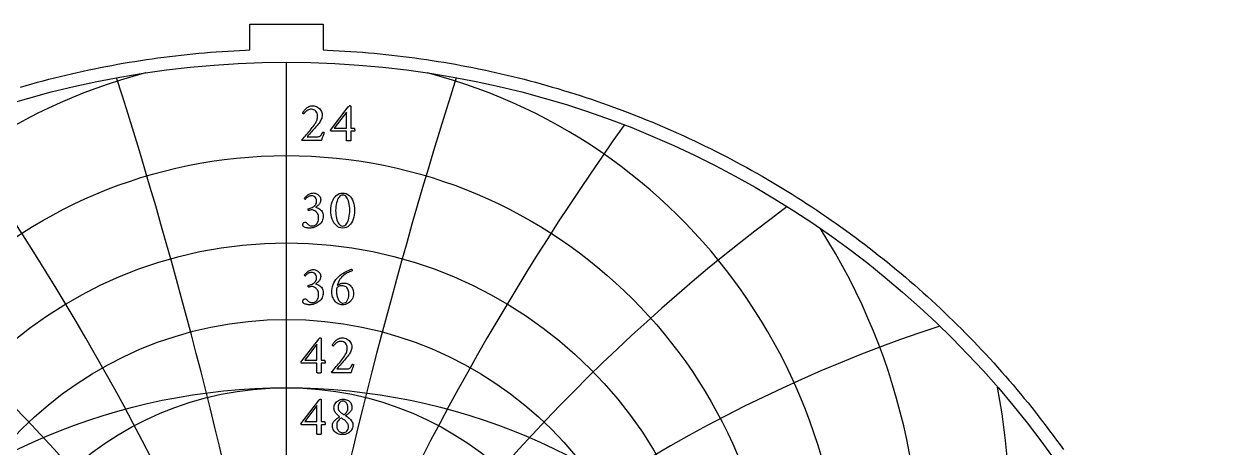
# Model space of a CAD drawing. Header units: millimetres. Extents: x -55 to 55, y -55 to 56.
# Drawn here: x -15 to 54, y 31.9 to 56.2 of the extents above; entities that cross this region are included whole.
import ezdxf

# ---------------------------------------------------------------- set-up
doc = ezdxf.new("R2010")
doc.units = ezdxf.units.MM
for name, color, linetype in [('CUT_OUTER', 1, 'Continuous'), ('ENGRAVE', 7, 'Continuous'), ('ENGRAVE_FINE', 8, 'Continuous'), ('TEXT', 5, 'Continuous')]:
    doc.layers.add(name, color=color, linetype=linetype)

msp = doc.modelspace()

# ---------------------------------------------------------------- linework, layer by layer
at = {"layer": 'CUT_OUTER'}
msp.add_lwpolyline([(-15.249, 52.5836), (-14.926, 52.6761), (-14.6025, 52.7667), (-14.2785, 52.8553), (-13.9539, 52.942), (-13.6288, 53.0266), (-13.3032, 53.1092), (-12.977, 53.1898), (-12.6504, 53.2685), (-12.3233, 53.3451), (-11.9958, 53.4197), (-11.6678, 53.4923), (-11.3393, 53.5629), (-11.0105, 53.6314), (-10.6812, 53.698), (-10.3515, 53.7625), (-10.0214, 53.825), (-9.691, 53.8855), (-9.3602, 53.944), (-9.029, 54.0004), (-8.6975, 54.0548), (-8.3656, 54.1071), (-8.0335, 54.1574), (-7.701, 54.2057), (-7.3683, 54.2519), (-7.0353, 54.2961), (-6.702, 54.3383), (-6.3684, 54.3784), (-6.0347, 54.4164), (-5.7007, 54.4524), (-5.3664, 54.4864), (-5.032, 54.5183), (-4.6974, 54.5481), (-4.3626, 54.5759), (-4.0277, 54.6017), (-3.6926, 54.6253), (-3.3573, 54.647), (-3.0219, 54.6665), (-2.6865, 54.6841), (-2.3509, 54.6995), (-2.1, 54.7095), (-2.1, 56.19), (2.1, 56.19), (2.1, 54.7095), (2.3509, 54.6995), (2.6865, 54.6841), (3.0219, 54.6665), (3.3573, 54.647), (3.6926, 54.6253), (4.0277, 54.6017), (4.3626, 54.5759), (4.6974, 54.5481), (5.032, 54.5183), (5.3664, 54.4864), (5.7007, 54.4524), (6.0347, 54.4164), (6.3684, 54.3784), (6.702, 54.3383), (7.0353, 54.2961), (7.3683, 54.2519), (7.701, 54.2057), (8.0335, 54.1574), (8.3656, 54.1071), (8.6975, 54.0548), (9.029, 54.0004), (9.3602, 53.944), (9.691, 53.8855), (10.0214, 53.825), (10.3515, 53.7625), (10.6812, 53.698), (11.0105, 53.6314), (11.3393, 53.5629), (11.6678, 53.4923), (11.9958, 53.4197), (12.3233, 53.3451), (12.6504, 53.2685), (12.977, 53.1898), (13.3032, 53.1092), (13.6288, 53.0266), (13.9539, 52.942), (14.2785, 52.8553), (14.6025, 52.7667), (14.926, 52.6761), (15.249, 52.5836), (15.5713, 52.489), (15.8931, 52.3925), (16.2143, 52.294), (16.5348, 52.1935), (16.8548, 52.0911), (17.1741, 51.9867), (17.4927, 51.8803), (17.8107, 51.772), (18.1281, 51.6617), (18.4447, 51.5495), (18.7607, 51.4354), (19.0759, 51.3193), (19.3905, 51.2013), (19.7043, 51.0814), (20.0173, 50.9595), (20.3296, 50.8357), (20.6412, 50.71), (20.9519, 50.5824), (21.2619, 50.4529), (21.5711, 50.3215), (21.8794, 50.1882), (22.187, 50.053), (22.4937, 49.9159), (22.7995, 49.7769), (23.1045, 49.6361), (23.4086, 49.4934), (23.7119, 49.3488), (24.0142, 49.2024), (24.3157, 49.0542), (24.6162, 48.904), (24.9158, 48.7521), (25.2145, 48.5983), (25.5122, 48.4426), (25.809, 48.2852), (26.1048, 48.1259), (26.3996, 47.9648), (26.6934, 47.802), (26.9862, 47.6373), (27.278, 47.4708), (27.5687, 47.3025), (27.8585, 47.1325), (28.1471, 46.9606), (28.4347, 46.787), (28.7213, 46.6117), (29.0067, 46.4346), (29.2911, 46.2557), (29.5744, 46.0751), (29.8565, 45.8928), (30.1376, 45.7087), (30.4175, 45.523), (30.6962, 45.3355), (30.9738, 45.1463), (31.2502, 44.9554), (31.5255, 44.7628), (31.7996, 44.5685), (32.0724, 44.3725), (32.3441, 44.1749), (32.6145, 43.9756), (32.8838, 43.7747), (33.1517, 43.5721), (33.4185, 43.3678), (33.6839, 43.162), (33.9481, 42.9545), (34.2111, 42.7454), (34.4727, 42.5346), (34.733, 42.3223), (34.9921, 42.1084), (35.2498, 41.8929), (35.5062, 41.6758), (35.7612, 41.4572), (36.0149, 41.237), (36.2673, 41.0152), (36.5182, 40.7919), (36.7679, 40.5671), (37.0161, 40.3407), (37.2629, 40.1128), (37.5083, 39.8834), (37.7523, 39.6525), (37.9949, 39.4201), (38.2361, 39.1863), (38.4758, 38.9509), (38.7141, 38.7141), (38.9509, 38.4758), (39.1863, 38.2361), (39.4201, 37.9949), (39.6525, 37.7523), (39.8834, 37.5083), (40.1128, 37.2629), (40.3407, 37.0161), (40.5671, 36.7679), (40.7919, 36.5182), (41.0152, 36.2673), (41.237, 36.0149), (41.4572, 35.7612), (41.6758, 35.5062), (41.8929, 35.2498), (42.1084, 34.9921), (42.3223, 34.733), (42.5346, 34.4727), (42.7454, 34.2111), (42.9545, 33.9481), (43.162, 33.6839), (43.3678, 33.4185), (43.5721, 33.1517), (43.7747, 32.8838), (43.9756, 32.6145), (44.1749, 32.3441), (44.3725, 32.0724), (44.5685, 31.7996)], dxfattribs=at)
at = {"layer": 'ENGRAVE'}
msp.add_lwpolyline([(0, -54), (0, 54)], dxfattribs=at)
for centre, radius in [((0, 0), 54), ((0, 20.5693), 28.0828), ((0, 19.0262), 24.6247), ((0, 17.7713), 21.4865), ((0, 0), 35.3478), ((0, 16.7477), 18.6002)]:
    msp.add_circle(centre, radius, dxfattribs=at)
for centre, radius, start, end in [((0, 22.4797), 31.9512, 104.652903, 75.347097), ((0, 24.8695), 36.3547, 147.339419, 32.660581), ((0, 27.9026), 41.4714, 169.605342, 10.394658)]:
    msp.add_arc(centre, radius, start, end, dxfattribs=at)
at = {"layer": 'ENGRAVE_FINE'}
for centre, radius, start, end in [((-299.594, -39.2577), 304.2157, 4.461368, 17.676322), ((-299.594, -39.2577), 304.2157, 4.461368, 17.676322), ((299.594, -39.2577), 304.2157, 162.323678, 175.538632), ((299.594, -39.2577), 304.2157, 162.323678, 175.538632), ((-145.1396, -39.2577), 154.4544, 8.977692, 35.48643), ((-145.1396, -39.2577), 154.4544, 8.977692, 35.48643), ((145.1396, -39.2577), 154.4544, 144.51357, 171.022308), ((145.1396, -39.2577), 154.4544, 144.51357, 171.022308), ((-91.4982, -39.2577), 105.653, 13.606314, 53.548789), ((-91.4982, -39.2577), 105.653, 13.606314, 53.548789), ((91.4982, -39.2577), 105.653, 126.451211, 166.393686), ((91.4982, -39.2577), 105.653, 126.451211, 166.393686), ((-62.9562, -39.2577), 82.1834, 18.409528, 71.93986), ((-62.9562, -39.2577), 82.1834, 18.409528, 71.93986), ((62.9562, -39.2577), 82.1834, 108.06014, 161.590472), ((62.9562, -39.2577), 82.1834, 108.06014, 161.590472)]:
    msp.add_arc(centre, radius, start, end, dxfattribs=at)
at = {"layer": 'TEXT'}
for points in [[(2.1684, 49.9764), (2.1523, 49.9367), (2.1357, 49.8945), (2.1187, 49.8497), (2.1014, 49.8023), (2.0842, 49.7545), (2.0678, 49.7085), (2.0523, 49.6643), (2.0375, 49.6219), (2.0243, 49.5838), (2.0135, 49.5524), (2.0051, 49.5279), (1.9992, 49.5101), (0.9197, 49.5101), (0.9149, 49.5138), (0.9098, 49.5185), (0.9045, 49.5242), (0.899, 49.5309), (0.8941, 49.5378), (0.8906, 49.544), (0.8885, 49.5497), (0.8878, 49.5548), (0.9537, 49.6291), (1.0203, 49.7049), (1.0878, 49.7824), (1.1561, 49.8614), (1.2239, 49.941), (1.2902, 50.0203), (1.3549, 50.0991), (1.4179, 50.1776), (1.478, 50.2542), (1.5337, 50.3277), (1.585, 50.3979), (1.6319, 50.465), (1.6755, 50.533), (1.7105, 50.5967), (1.737, 50.656), (1.7549, 50.7109), (1.7667, 50.7642), (1.7752, 50.8187), (1.7803, 50.8744), (1.782, 50.9312), (1.7759, 51.0079), (1.7576, 51.0781), (1.7272, 51.142), (1.6846, 51.1995), (1.6326, 51.247), (1.574, 51.2809), (1.5089, 51.3013), (1.4371, 51.3081), (1.3768, 51.3047), (1.3205, 51.2945), (1.2682, 51.2775), (1.2199, 51.2538), (1.1758, 51.226), (1.1361, 51.1971), (1.1008, 51.167), (1.0698, 51.1356), (1.0435, 51.1057), (1.0219, 51.0797), (1.0052, 51.0578), (0.9932, 51.0398), (0.9835, 51.0411), (0.9736, 51.045), (0.9636, 51.0515), (0.9533, 51.0606), (0.9442, 51.0703), (0.9377, 51.0785), (0.9338, 51.0854), (0.9325, 51.0909), (0.9394, 51.1078), (0.9505, 51.1296), (0.9657, 51.1565), (0.9852, 51.1883), (1.0089, 51.2231), (1.0367, 51.2586), (1.0687, 51.2949), (1.105, 51.332), (1.1448, 51.3682), (1.1876, 51.4015), (1.2334, 51.432), (1.2822, 51.4598), (1.334, 51.4828), (1.3888, 51.4993), (1.4466, 51.5092), (1.5074, 51.5125), (1.5807, 51.5078), (1.6507, 51.4937), (1.7172, 51.4703), (1.7804, 51.4374), (1.8387, 51.3972), (1.8906, 51.3516), (1.9361, 51.3006), (1.9752, 51.2442), (2.0066, 51.1841), (2.0291, 51.1221), (2.0426, 51.058), (2.0471, 50.9919), (2.0441, 50.9259), (2.0351, 50.8618), (2.0201, 50.7997), (1.9992, 50.7396), (1.973, 50.6815), (1.9425, 50.6255), (1.9075, 50.5714), (1.8682, 50.5193), (1.8124, 50.4511), (1.7537, 50.3808), (1.6919, 50.3082), (1.6271, 50.2335), (1.5617, 50.1588), (1.4982, 50.0865), (1.4364, 50.0167), (1.3764, 49.9492), (1.3203, 49.8863), (1.2702, 49.8299), (1.2261, 49.7801), (1.188, 49.7369), (1.8075, 49.7369), (1.8518, 49.7405), (1.8918, 49.7516), (1.9276, 49.7701), (1.9592, 49.7959), (1.9883, 49.8294), (2.0163, 49.8706), (2.0434, 49.9196), (2.0694, 49.9764), (2.074, 49.9848), (2.0814, 49.9907), (2.0916, 49.9943), (2.1045, 49.9955), (2.1101, 49.9951), (2.1173, 49.9939), (2.1261, 49.9919), (2.1365, 49.9891), (2.1469, 49.986), (2.1556, 49.9828), (2.1628, 49.9796), (2.1684, 49.9764)], [(3.6406, 51.5189), (3.6525, 51.5177), (3.6626, 51.5141), (3.6709, 51.5081), (3.6774, 51.4997), (3.6823, 51.4901), (3.6858, 51.4805), (3.6878, 51.471), (3.6885, 51.4614), (3.6885, 50.2319), (3.8738, 50.2319), (3.8816, 50.2295), (3.8889, 50.2223), (3.8959, 50.2103), (3.9025, 50.1935), (3.9081, 50.1736), (3.9121, 50.152), (3.9145, 50.1289), (3.9153, 50.1041), (3.9147, 50.0877), (3.9129, 50.0738), (3.9099, 50.0622), (3.9057, 50.053), (3.6885, 50.053), (3.6885, 49.5069), (3.6873, 49.5064), (3.6834, 49.5049), (3.6769, 49.5024), (3.6678, 49.4989), (3.6529, 49.4954), (3.6291, 49.4929), (3.5962, 49.4914), (3.5544, 49.491), (3.5055, 49.4925), (3.4706, 49.4973), (3.4496, 49.5053), (3.4426, 49.5165), (3.4426, 50.053), (2.5644, 50.053), (2.5569, 50.0583), (2.5504, 50.0646), (2.545, 50.0719), (2.5405, 50.0802), (2.537, 50.0886), (2.5345, 50.0965), (2.533, 50.1038), (2.5325, 50.1105), (3.548, 51.439), (3.5568, 51.4493), (3.5672, 51.461), (3.5792, 51.474), (3.5927, 51.4885), (3.6065, 51.5018), (3.6191, 51.5113), (3.6305, 51.517), (3.6406, 51.5189)], [(3.4426, 51.1452), (2.7433, 50.2319), (3.4426, 50.2319)], [(1.5553, 46.5113), (1.5962, 46.5084), (1.6391, 46.4997), (1.684, 46.4852), (1.7309, 46.465), (1.7771, 46.4391), (1.8199, 46.4079), (1.8593, 46.3713), (1.8954, 46.3293), (1.9254, 46.2822), (1.9469, 46.2303), (1.9597, 46.1736), (1.964, 46.1121), (1.9609, 46.0636), (1.9517, 46.0171), (1.9362, 45.9726), (1.9145, 45.9301), (1.8886, 45.8899), (1.8602, 45.8526), (1.8295, 45.8181), (1.7964, 45.7864), (1.7629, 45.7576), (1.7313, 45.7321), (1.7015, 45.7097), (1.6734, 45.6905), (1.7189, 45.6812), (1.766, 45.6658), (1.8147, 45.6444), (1.865, 45.6171), (1.9142, 45.5839), (1.9596, 45.5448), (2.0013, 45.5), (2.0391, 45.4494), (2.0705, 45.393), (2.093, 45.3309), (2.1064, 45.2629), (2.1109, 45.1892), (2.1066, 45.1112), (2.0938, 45.0371), (2.0723, 44.9667), (2.0423, 44.9001), (2.0051, 44.8379), (1.9624, 44.7804), (1.9141, 44.7277), (1.8602, 44.6798), (1.8019, 44.637), (1.7401, 44.5995), (1.6749, 44.5675), (1.6064, 44.5409), (1.5357, 44.5199), (1.4642, 44.5049), (1.392, 44.496), (1.3189, 44.493), (1.2867, 44.4941), (1.2507, 44.4974), (1.2109, 44.5028), (1.1672, 44.5105), (1.1228, 44.5206), (1.0806, 44.5333), (1.0406, 44.5486), (1.0028, 44.5664), (0.9956, 44.5728), (0.9868, 44.5824), (0.9764, 44.5952), (0.9645, 44.6111), (0.9533, 44.6289), (0.9453, 44.6471), (0.9405, 44.6656), (0.9389, 44.6846), (0.9414, 44.7165), (0.9489, 44.7453), (0.9614, 44.7708), (0.9788, 44.7932), (0.9995, 44.8113), (1.0215, 44.8243), (1.045, 44.8321), (1.0698, 44.8347), (1.1001, 44.8316), (1.1269, 44.8223), (1.1504, 44.8068), (1.1704, 44.7852), (1.1889, 44.7611), (1.2076, 44.7385), (1.2264, 44.7172), (1.2455, 44.6974), (1.2689, 44.6767), (1.2946, 44.6594), (1.3224, 44.6456), (1.3525, 44.6351), (1.3835, 44.6274), (1.4143, 44.6219), (1.445, 44.6186), (1.4754, 44.6175), (1.517, 44.6204), (1.5589, 44.6291), (1.6009, 44.6436), (1.6431, 44.6638), (1.6837, 44.6908), (1.7209, 44.7253), (1.7548, 44.7674), (1.7852, 44.8171), (1.8103, 44.8751), (1.8283, 44.9421), (1.8391, 45.018), (1.8427, 45.1029), (1.8391, 45.1649), (1.8283, 45.2231), (1.8103, 45.2775), (1.7852, 45.3281), (1.7544, 45.3743), (1.7193, 45.4155), (1.6801, 45.4517), (1.6367, 45.483), (1.5905, 45.5081), (1.5429, 45.5261), (1.4939, 45.5369), (1.4435, 45.5404), (1.4178, 45.5395), (1.392, 45.5365), (1.3659, 45.5315), (1.3397, 45.5245), (1.3148, 45.5171), (1.293, 45.5109), (1.2741, 45.5059), (1.2583, 45.5021), (1.2499, 45.5155), (1.2439, 45.5301), (1.2403, 45.5458), (1.2391, 45.5628), (1.2395, 45.5732), (1.2407, 45.582), (1.2427, 45.5892), (1.2455, 45.5947), (1.307, 45.6109), (1.3668, 45.6307), (1.4251, 45.654), (1.4818, 45.681), (1.535, 45.7118), (1.5828, 45.7468), (1.6252, 45.7861), (1.6622, 45.8295), (1.6923, 45.8777), (1.7137, 45.9313), (1.7266, 45.9902), (1.7309, 46.0546), (1.7255, 46.1143), (1.7093, 46.1688), (1.6824, 46.2181), (1.6447, 46.2622), (1.5986, 46.2985), (1.5465, 46.3245), (1.4884, 46.34), (1.4243, 46.3452), (1.3764, 46.3423), (1.3317, 46.3336), (1.2902, 46.3192), (1.2519, 46.2989), (1.217, 46.2756), (1.186, 46.2518), (1.1588, 46.2277), (1.1353, 46.2031), (1.1154, 46.1807), (1.099, 46.1628), (1.0859, 46.1495), (1.0762, 46.1408), (1.0698, 46.1422), (1.0635, 46.1464), (1.0571, 46.1534), (1.0507, 46.1632), (1.0451, 46.1744), (1.0411, 46.1855), (1.0387, 46.1967), (1.0379, 46.2079), (1.0636, 46.2443), (1.0926, 46.2802), (1.125, 46.3154), (1.1609, 46.35), (1.1999, 46.3829), (1.2419, 46.4131), (1.2869, 46.4404), (1.3349, 46.465), (1.3858, 46.4852), (1.4395, 46.4997), (1.496, 46.5084), (1.5553, 46.5113)], [(3.2255, 46.5081), (3.3314, 46.4995), (3.4287, 46.4738), (3.5174, 46.4308), (3.5975, 46.3708), (3.6688, 46.2964), (3.7309, 46.2107), (3.7838, 46.1136), (3.8275, 46.0051), (3.8617, 45.8882), (3.8861, 45.766), (3.9008, 45.6384), (3.9057, 45.5053), (3.9007, 45.3723), (3.8857, 45.2446), (3.8608, 45.1224), (3.8259, 45.0055), (3.7815, 44.8969), (3.7281, 44.7995), (3.6657, 44.7133), (3.5943, 44.6383), (3.5144, 44.5775), (3.4263, 44.5341), (3.33, 44.508), (3.2255, 44.4994), (3.1237, 44.508), (3.0291, 44.5341), (2.9417, 44.5775), (2.8614, 44.6383), (2.7893, 44.7133), (2.7261, 44.7995), (2.6719, 44.8969), (2.6267, 45.0055), (2.5911, 45.1224), (2.5656, 45.2446), (2.5503, 45.3723), (2.5453, 45.5053), (2.5502, 45.6384), (2.5652, 45.766), (2.5902, 45.8882), (2.6251, 46.0051), (2.6696, 46.1136), (2.7233, 46.2107), (2.7862, 46.2964), (2.8582, 46.3708), (2.9387, 46.4308), (3.0267, 46.4738), (3.1223, 46.4995), (3.2255, 46.5081)], [(3.2415, 46.3931), (3.1783, 46.3856), (3.1197, 46.3632), (3.0657, 46.3258), (3.0163, 46.2734), (2.9719, 46.2084), (2.9329, 46.1333), (2.8992, 46.0479), (2.871, 45.9524), (2.8486, 45.849), (2.8327, 45.74), (2.8231, 45.6255), (2.8199, 45.5053), (2.8231, 45.3865), (2.8327, 45.2726), (2.8486, 45.1637), (2.871, 45.0598), (2.8988, 44.9635), (2.9313, 44.8774), (2.9683, 44.8014), (3.0099, 44.7357), (3.0555, 44.6826), (3.1045, 44.6447), (3.1569, 44.6219), (3.2127, 44.6143), (3.28, 44.6221), (3.3412, 44.6455), (3.3965, 44.6844), (3.4458, 44.7389), (3.4893, 44.8063), (3.5269, 44.8842), (3.5587, 44.9724), (3.5848, 45.071), (3.605, 45.177), (3.6195, 45.2874), (3.6282, 45.4021), (3.6311, 45.5213), (3.628, 45.6411), (3.6187, 45.7548), (3.6032, 45.8623), (3.5816, 45.9636), (3.5544, 46.0568), (3.5225, 46.14), (3.4858, 46.2133), (3.4442, 46.2766), (3.3986, 46.3276), (3.3496, 46.364), (3.2972, 46.3858), (3.2415, 46.3931)], [(3.2766, 41.3484), (3.3547, 41.3447), (3.4263, 41.3333), (3.4912, 41.3143), (3.5496, 41.2878), (3.6019, 41.2553), (3.6486, 41.2187), (3.6897, 41.1779), (3.7253, 41.1329), (3.7557, 41.0852), (3.7816, 41.0363), (3.8028, 40.9862), (3.8195, 40.9349), (3.8321, 40.8843), (3.841, 40.8363), (3.8464, 40.7909), (3.8482, 40.7481), (3.8429, 40.6633), (3.8271, 40.5816), (3.8006, 40.5029), (3.7636, 40.4271), (3.7177, 40.3565), (3.6646, 40.293), (3.6043, 40.2367), (3.5369, 40.1876), (3.4635, 40.1478), (3.3856, 40.1193), (3.303, 40.1023), (3.2159, 40.0966), (3.1473, 40.1005), (3.0822, 40.1121), (3.0204, 40.1316), (2.962, 40.1589), (2.9074, 40.1925), (2.857, 40.2311), (2.8108, 40.2747), (2.7688, 40.3233), (2.7312, 40.3759), (2.6981, 40.4315), (2.6697, 40.4901), (2.6459, 40.5517), (2.627, 40.6146), (2.6135, 40.6774), (2.6054, 40.74), (2.6027, 40.8024), (2.6075, 40.9205), (2.6219, 41.0355), (2.6459, 41.1473), (2.6794, 41.2558), (2.7221, 41.3594), (2.7736, 41.4562), (2.8339, 41.5463), (2.9029, 41.6295), (2.9609, 41.689), (3.0231, 41.746), (3.0895, 41.8007), (3.16, 41.853), (3.2331, 41.9023), (3.3069, 41.948), (3.3816, 41.9902), (3.457, 42.0287), (3.5316, 42.0628), (3.6035, 42.0917), (3.6729, 42.1155), (3.7396, 42.1341), (3.7498, 42.1318), (3.758, 42.1249), (3.7642, 42.1134), (3.7684, 42.0973), (3.7712, 42.0803), (3.7732, 42.0658), (3.7744, 42.0539), (3.7748, 42.0446), (3.7236, 42.0271), (3.669, 42.0063), (3.611, 41.9824), (3.5496, 41.9552), (3.4865, 41.9241), (3.4231, 41.8882), (3.3595, 41.8474), (3.2957, 41.8019), (3.2335, 41.7509), (3.1744, 41.6938), (3.1185, 41.6304), (3.0658, 41.5608), (3.0177, 41.4843), (2.9756, 41.3999), (2.9395, 41.3078), (2.9093, 41.2079), (2.952, 41.2396), (2.9971, 41.2674), (3.0446, 41.2915), (3.0945, 41.3117), (3.1442, 41.3278), (3.1912, 41.3393), (3.2353, 41.3462), (3.2766, 41.3484)], [(1.5553, 42.1181), (1.5962, 42.1152), (1.6391, 42.1065), (1.684, 42.092), (1.7309, 42.0718), (1.7771, 42.0459), (1.8199, 42.0147), (1.8593, 41.9781), (1.8954, 41.9361), (1.9254, 41.889), (1.9469, 41.8371), (1.9597, 41.7804), (1.964, 41.7189), (1.9609, 41.6704), (1.9517, 41.6239), (1.9362, 41.5794), (1.9145, 41.5369), (1.8886, 41.4968), (1.8602, 41.4594), (1.8295, 41.4249), (1.7964, 41.3932), (1.7629, 41.3644), (1.7313, 41.3389), (1.7015, 41.3165), (1.6734, 41.2974), (1.7189, 41.288), (1.766, 41.2726), (1.8147, 41.2512), (1.865, 41.2239), (1.9142, 41.1907), (1.9596, 41.1516), (2.0013, 41.1068), (2.0391, 41.0562), (2.0705, 40.9999), (2.093, 40.9377), (2.1064, 40.8697), (2.1109, 40.796), (2.1066, 40.718), (2.0938, 40.6439), (2.0723, 40.5735), (2.0423, 40.5069), (2.0051, 40.4447), (1.9624, 40.3872), (1.9141, 40.3345), (1.8602, 40.2866), (1.8019, 40.2438), (1.7401, 40.2064), (1.6749, 40.1743), (1.6064, 40.1477), (1.5357, 40.1267), (1.4642, 40.1117), (1.392, 40.1028), (1.3189, 40.0998), (1.2867, 40.1009), (1.2507, 40.1042), (1.2109, 40.1097), (1.1672, 40.1173), (1.1228, 40.1274), (1.0806, 40.1401), (1.0406, 40.1554), (1.0028, 40.1732), (0.9956, 40.1796), (0.9868, 40.1892), (0.9764, 40.202), (0.9645, 40.2179), (0.9533, 40.2357), (0.9453, 40.2539), (0.9405, 40.2724), (0.9389, 40.2914), (0.9414, 40.3233), (0.9489, 40.3521), (0.9614, 40.3776), (0.9788, 40.4), (0.9995, 40.4181), (1.0215, 40.4311), (1.045, 40.4389), (1.0698, 40.4415), (1.1001, 40.4384), (1.1269, 40.4291), (1.1504, 40.4136), (1.1704, 40.392), (1.1889, 40.3679), (1.2076, 40.3453), (1.2264, 40.324), (1.2455, 40.3042), (1.2689, 40.2835), (1.2946, 40.2662), (1.3224, 40.2524), (1.3525, 40.2419), (1.3835, 40.2342), (1.4143, 40.2287), (1.445, 40.2254), (1.4754, 40.2243), (1.517, 40.2272), (1.5589, 40.2359), (1.6009, 40.2504), (1.6431, 40.2706), (1.6837, 40.2976), (1.7209, 40.3321), (1.7548, 40.3742), (1.7852, 40.4239), (1.8103, 40.4819), (1.8283, 40.5489), (1.8391, 40.6248), (1.8427, 40.7097), (1.8391, 40.7717), (1.8283, 40.8299), (1.8103, 40.8843), (1.7852, 40.9349), (1.7544, 40.9811), (1.7193, 41.0223), (1.6801, 41.0585), (1.6367, 41.0898), (1.5905, 41.1149), (1.5429, 41.1329), (1.4939, 41.1437), (1.4435, 41.1473), (1.4178, 41.1463), (1.392, 41.1433), (1.3659, 41.1383), (1.3397, 41.1313), (1.3148, 41.1239), (1.293, 41.1177), (1.2741, 41.1127), (1.2583, 41.1089), (1.2499, 41.1223), (1.2439, 41.1369), (1.2403, 41.1526), (1.2391, 41.1696), (1.2395, 41.18), (1.2407, 41.1888), (1.2427, 41.196), (1.2455, 41.2015), (1.307, 41.2177), (1.3668, 41.2375), (1.4251, 41.2608), (1.4818, 41.2878), (1.535, 41.3186), (1.5828, 41.3536), (1.6252, 41.3929), (1.6622, 41.4363), (1.6923, 41.4845), (1.7137, 41.5381), (1.7266, 41.597), (1.7309, 41.6614), (1.7255, 41.7211), (1.7093, 41.7756), (1.6824, 41.8249), (1.6447, 41.869), (1.5986, 41.9053), (1.5465, 41.9313), (1.4884, 41.9468), (1.4243, 41.952), (1.3764, 41.9491), (1.3317, 41.9405), (1.2902, 41.926), (1.2519, 41.9057), (1.217, 41.8824), (1.186, 41.8586), (1.1588, 41.8345), (1.1353, 41.8099), (1.1154, 41.7875), (1.099, 41.7696), (1.0859, 41.7563), (1.0762, 41.7476), (1.0698, 41.749), (1.0635, 41.7532), (1.0571, 41.7602), (1.0507, 41.77), (1.0451, 41.7812), (1.0411, 41.7924), (1.0387, 41.8035), (1.0379, 41.8147), (1.0636, 41.8511), (1.0926, 41.887), (1.125, 41.9222), (1.1609, 41.9568), (1.1999, 41.9898), (1.2419, 42.0199), (1.2869, 42.0472), (1.3349, 42.0718), (1.3858, 42.092), (1.4395, 42.1065), (1.496, 42.1152), (1.5553, 42.1181)], [(2.8838, 41.0706), (2.8808, 41.0449), (2.8782, 41.0187), (2.876, 40.9922), (2.8742, 40.9652), (2.8728, 40.9381), (2.8718, 40.9109), (2.8712, 40.8838), (2.871, 40.8566), (2.8724, 40.8034), (2.8766, 40.7489), (2.8836, 40.6932), (2.8934, 40.6363), (2.906, 40.5798), (2.9217, 40.5253), (2.9404, 40.4728), (2.962, 40.4223), (2.9867, 40.3751), (3.0143, 40.3325), (3.0449, 40.2945), (3.0786, 40.261), (3.1151, 40.2338), (3.1544, 40.2143), (3.1965, 40.2027), (3.2415, 40.1988), (3.3131, 40.2076), (3.378, 40.2339), (3.4361, 40.2778), (3.4874, 40.3393), (3.5293, 40.4139), (3.5592, 40.4974), (3.5772, 40.5896), (3.5832, 40.6906), (3.5807, 40.7564), (3.5732, 40.8199), (3.5607, 40.881), (3.5432, 40.9397), (3.5204, 40.9944), (3.4917, 41.0435), (3.4573, 41.087), (3.4171, 41.1249), (3.3706, 41.1556), (3.3173, 41.1776), (3.2572, 41.1908), (3.1904, 41.1952), (3.1559, 41.1939), (3.1197, 41.19), (3.0817, 41.1835), (3.0419, 41.1744), (3.0014, 41.1601), (2.9616, 41.1381), (2.9224, 41.1082), (2.8838, 41.0706)], [(1.9417, 38.2146), (1.9536, 38.2134), (1.9636, 38.2098), (1.9719, 38.2038), (1.9784, 38.1954), (1.9833, 38.1858), (1.9868, 38.1762), (1.9889, 38.1667), (1.9896, 38.1571), (1.9896, 36.9276), (2.1748, 36.9276), (2.1826, 36.9252), (2.19, 36.918), (2.197, 36.906), (2.2035, 36.8892), (2.2091, 36.8693), (2.2131, 36.8477), (2.2155, 36.8246), (2.2163, 36.7998), (2.2157, 36.7835), (2.2139, 36.7695), (2.2109, 36.7579), (2.2067, 36.7487), (1.9896, 36.7487), (1.9896, 36.2026), (1.9883, 36.2021), (1.9844, 36.2006), (1.9779, 36.1981), (1.9688, 36.1947), (1.954, 36.1912), (1.9301, 36.1887), (1.8973, 36.1872), (1.8555, 36.1867), (1.8066, 36.1883), (1.7716, 36.1931), (1.7507, 36.201), (1.7437, 36.2122), (1.7437, 36.7487), (0.8655, 36.7487), (0.858, 36.754), (0.8515, 36.7603), (0.846, 36.7676), (0.8415, 36.7759), (0.838, 36.7844), (0.8355, 36.7922), (0.834, 36.7995), (0.8335, 36.8062), (1.8491, 38.1347), (1.8578, 38.145), (1.8682, 38.1567), (1.8802, 38.1698), (1.8938, 38.1842), (1.9075, 38.1975), (1.9201, 38.207), (1.9315, 38.2127), (1.9417, 38.2146)], [(3.8674, 36.6721), (3.8512, 36.6325), (3.8347, 36.5903), (3.8177, 36.5454), (3.8003, 36.498), (3.7832, 36.4502), (3.7668, 36.4042), (3.7512, 36.36), (3.7365, 36.3176), (3.7233, 36.2795), (3.7125, 36.2481), (3.7041, 36.2236), (3.6981, 36.2058), (2.6187, 36.2058), (2.6138, 36.2095), (2.6087, 36.2142), (2.6034, 36.2199), (2.598, 36.2266), (2.5931, 36.2335), (2.5896, 36.2398), (2.5875, 36.2454), (2.5868, 36.2505), (2.6526, 36.3248), (2.7193, 36.4006), (2.7868, 36.4781), (2.855, 36.5571), (2.9229, 36.6368), (2.9892, 36.716), (3.0538, 36.7948), (3.1169, 36.8733), (3.177, 36.9499), (3.2327, 37.0234), (3.284, 37.0936), (3.3309, 37.1607), (3.3745, 37.2288), (3.4095, 37.2924), (3.436, 37.3517), (3.4538, 37.4066), (3.4657, 37.4599), (3.4742, 37.5144), (3.4793, 37.5701), (3.481, 37.627), (3.4749, 37.7036), (3.4566, 37.7739), (3.4262, 37.8377), (3.3836, 37.8952), (3.3316, 37.9427), (3.273, 37.9767), (3.2078, 37.997), (3.1361, 38.0038), (3.0758, 38.0004), (3.0195, 37.9902), (2.9672, 37.9733), (2.9189, 37.9495), (2.8748, 37.9218), (2.8351, 37.8928), (2.7997, 37.8627), (2.7688, 37.8313), (2.7425, 37.8014), (2.7209, 37.7755), (2.7041, 37.7535), (2.6922, 37.7355), (2.6825, 37.7368), (2.6726, 37.7407), (2.6625, 37.7472), (2.6522, 37.7563), (2.6432, 37.766), (2.6367, 37.7743), (2.6328, 37.7811), (2.6315, 37.7866), (2.6384, 37.8035), (2.6494, 37.8254), (2.6647, 37.8522), (2.6842, 37.884), (2.7078, 37.9188), (2.7357, 37.9543), (2.7677, 37.9906), (2.8039, 38.0277), (2.8438, 38.0639), (2.8866, 38.0972), (2.9324, 38.1277), (2.9812, 38.1555), (3.033, 38.1785), (3.0878, 38.195), (3.1455, 38.2049), (3.2063, 38.2082), (3.2797, 38.2035), (3.3496, 38.1894), (3.4162, 38.166), (3.4794, 38.1331), (3.5377, 38.0929), (3.5895, 38.0473), (3.6351, 37.9963), (3.6742, 37.9399), (3.7056, 37.8798), (3.7281, 37.8178), (3.7415, 37.7537), (3.746, 37.6876), (3.743, 37.6216), (3.7341, 37.5575), (3.7191, 37.4954), (3.6981, 37.4353), (3.672, 37.3773), (3.6414, 37.3212), (3.6065, 37.2671), (3.5672, 37.215), (3.5114, 37.1468), (3.4526, 37.0765), (3.3908, 37.0039), (3.3261, 36.9292), (3.2607, 36.8545), (3.1971, 36.7823), (3.1354, 36.7124), (3.0754, 36.6449), (3.0193, 36.582), (2.9692, 36.5256), (2.9251, 36.4758), (2.887, 36.4326), (3.5065, 36.4326), (3.5507, 36.4363), (3.5907, 36.4473), (3.6266, 36.4658), (3.6582, 36.4917), (3.6873, 36.5251), (3.7153, 36.5663), (3.7423, 36.6153), (3.7684, 36.6721), (3.773, 36.6805), (3.7804, 36.6865), (3.7905, 36.69), (3.8035, 36.6912), (3.8091, 36.6908), (3.8163, 36.6897), (3.8251, 36.6877), (3.8355, 36.6849), (3.8458, 36.6817), (3.8546, 36.6785), (3.8618, 36.6753), (3.8674, 36.6721)], [(1.7437, 37.8409), (1.0443, 36.9276), (1.7437, 36.9276)], [(1.9417, 34.6941), (1.9536, 34.6929), (1.9636, 34.6893), (1.9719, 34.6833), (1.9784, 34.6749), (1.9833, 34.6653), (1.9868, 34.6557), (1.9889, 34.6462), (1.9896, 34.6366), (1.9896, 33.4071), (2.1748, 33.4071), (2.1826, 33.4047), (2.19, 33.3975), (2.197, 33.3855), (2.2035, 33.3687), (2.2091, 33.3488), (2.2131, 33.3272), (2.2155, 33.3041), (2.2163, 33.2793), (2.2157, 33.263), (2.2139, 33.249), (2.2109, 33.2374), (2.2067, 33.2282), (1.9896, 33.2282), (1.9896, 32.6821), (1.9883, 32.6816), (1.9844, 32.6801), (1.9779, 32.6776), (1.9688, 32.6741), (1.954, 32.6707), (1.9301, 32.6682), (1.8973, 32.6667), (1.8555, 32.6662), (1.8066, 32.6678), (1.7716, 32.6726), (1.7507, 32.6805), (1.7437, 32.6917), (1.7437, 33.2282), (0.8655, 33.2282), (0.858, 33.2335), (0.8515, 33.2398), (0.846, 33.2471), (0.8415, 33.2554), (0.838, 33.2639), (0.8355, 33.2717), (0.834, 33.279), (0.8335, 33.2857), (1.8491, 34.6142), (1.8578, 34.6245), (1.8682, 34.6362), (1.8802, 34.6493), (1.8938, 34.6637), (1.9075, 34.677), (1.9201, 34.6865), (1.9315, 34.6922), (1.9417, 34.6941)], [(3.2415, 34.6909), (3.3102, 34.6875), (3.376, 34.6773), (3.4388, 34.6603), (3.4985, 34.6366), (3.5539, 34.6064), (3.6035, 34.5703), (3.6473, 34.5282), (3.6854, 34.4801), (3.7161, 34.4262), (3.738, 34.3667), (3.7512, 34.3017), (3.7556, 34.231), (3.752, 34.1723), (3.7412, 34.1176), (3.7233, 34.0669), (3.6981, 34.0202), (3.6679, 33.9771), (3.6347, 33.9372), (3.5984, 33.9005), (3.5592, 33.8669), (3.519, 33.8362), (3.4798, 33.8079), (3.4415, 33.7819), (3.4043, 33.7584), (3.3959, 33.7548), (3.3931, 33.7504), (3.3959, 33.7452), (3.4043, 33.7392), (3.4521, 33.7117), (3.4997, 33.6801), (3.5471, 33.6446), (3.5943, 33.6051), (3.6394, 33.5624), (3.6806, 33.5172), (3.7177, 33.4697), (3.7508, 33.4198), (3.7781, 33.3681), (3.7975, 33.3153), (3.8092, 33.2612), (3.8131, 33.2059), (3.8079, 33.1296), (3.7923, 33.0574), (3.7664, 32.9891), (3.7301, 32.9248), (3.6853, 32.8659), (3.6339, 32.8135), (3.5759, 32.7677), (3.5113, 32.7284), (3.4421, 32.697), (3.3704, 32.6745), (3.296, 32.6611), (3.2191, 32.6566), (3.1368, 32.6606), (3.059, 32.6726), (2.9859, 32.6925), (2.9173, 32.7205), (2.8547, 32.7556), (2.7995, 32.7971), (2.7517, 32.845), (2.7113, 32.8993), (2.6792, 32.959), (2.6562, 33.023), (2.6425, 33.0915), (2.6379, 33.1644), (2.6407, 33.2143), (2.649, 33.2618), (2.663, 33.3069), (2.6826, 33.3496), (2.7063, 33.3899), (2.7329, 33.4278), (2.7622, 33.4634), (2.7944, 33.4965), (2.828, 33.5272), (2.8618, 33.5556), (2.8958, 33.5815), (2.9301, 33.6051), (2.9629, 33.6264), (2.9928, 33.6458), (3.0196, 33.6632), (3.0435, 33.6785), (3.0482, 33.6831), (3.0498, 33.6873), (3.0482, 33.6911), (3.0435, 33.6945), (3.0108, 33.7157), (2.9768, 33.7412), (2.9414, 33.7708), (2.9045, 33.8047), (2.8684, 33.8421), (2.8351, 33.8825), (2.8045, 33.9259), (2.7768, 33.9723), (2.7537, 34.0214), (2.7373, 34.0729), (2.7274, 34.1268), (2.7241, 34.1831), (2.7286, 34.249), (2.7421, 34.3124), (2.7645, 34.3735), (2.796, 34.4322), (2.8348, 34.487), (2.8794, 34.5364), (2.9298, 34.5804), (2.986, 34.619), (3.0462, 34.6505), (3.1089, 34.6729), (3.174, 34.6864), (3.2415, 34.6909)], [(3.2255, 34.5823), (3.1717, 34.5759), (3.1221, 34.5567), (3.0767, 34.5248), (3.0355, 34.4801), (3.0012, 34.4266), (2.9768, 34.3683), (2.9621, 34.3053), (2.9572, 34.2374), (2.9607, 34.1806), (2.9712, 34.1284), (2.9887, 34.0808), (3.0131, 34.0378), (3.0424, 33.999), (3.0742, 33.9639), (3.1086, 33.9327), (3.1456, 33.9053), (3.1828, 33.8807), (3.2175, 33.8582), (3.2498, 33.8376), (3.2798, 33.819), (3.2834, 33.8176), (3.2878, 33.8166), (3.2929, 33.816), (3.2989, 33.8158), (3.3003, 33.8158), (3.3013, 33.8158), (3.3019, 33.8158), (3.3021, 33.8158), (3.3067, 33.816), (3.3109, 33.8166), (3.3147, 33.8176), (3.3181, 33.819), (3.3636, 33.853), (3.4043, 33.8909), (3.4402, 33.9328), (3.4714, 33.9787), (3.4965, 34.0286), (3.5145, 34.0825), (3.5253, 34.1404), (3.5289, 34.2023), (3.5266, 34.2482), (3.5197, 34.2933), (3.5082, 34.3376), (3.4921, 34.3811), (3.4719, 34.4224), (3.4478, 34.4601), (3.42, 34.4943), (3.3884, 34.5248), (3.353, 34.55), (3.3141, 34.5679), (3.2716, 34.5787), (3.2255, 34.5823)], [(1.7437, 34.3204), (1.0443, 33.4071), (1.7437, 33.4071)], [(3.2255, 32.7684), (3.2982, 32.7743), (3.3632, 32.7923), (3.4204, 32.8223), (3.4698, 32.8642), (3.5096, 32.9159), (3.5381, 32.9751), (3.5551, 33.042), (3.5608, 33.1165), (3.5574, 33.1637), (3.5472, 33.2095), (3.5303, 33.2539), (3.5065, 33.2969), (3.4782, 33.338), (3.4474, 33.3767), (3.4143, 33.4131), (3.3788, 33.447), (3.3426, 33.4782), (3.3077, 33.5065), (3.274, 33.5317), (3.2415, 33.554), (3.2125, 33.5727), (3.1896, 33.5875), (3.1726, 33.5983), (3.1616, 33.6051), (3.1556, 33.6079), (3.1504, 33.6099), (3.146, 33.6111), (3.1425, 33.6115), (3.1381, 33.6113), (3.1345, 33.6107), (3.1317, 33.6097), (3.1297, 33.6083), (3.0701, 33.5669), (3.0191, 33.5228), (2.9767, 33.4759), (2.9429, 33.4262), (2.917, 33.3721), (2.8985, 33.3121), (2.8875, 33.246), (2.8838, 33.1739), (2.887, 33.1124), (2.8965, 33.0554), (2.9125, 33.003), (2.9349, 32.9552), (2.9621, 32.9124), (2.9928, 32.8749), (3.0268, 32.8429), (3.0642, 32.8163), (3.1036, 32.7953), (3.1436, 32.7803), (3.1843, 32.7714), (3.2255, 32.7684)]]:
    msp.add_lwpolyline(points, close=True, dxfattribs=at)

doc.saveas('drawing.dxf')
